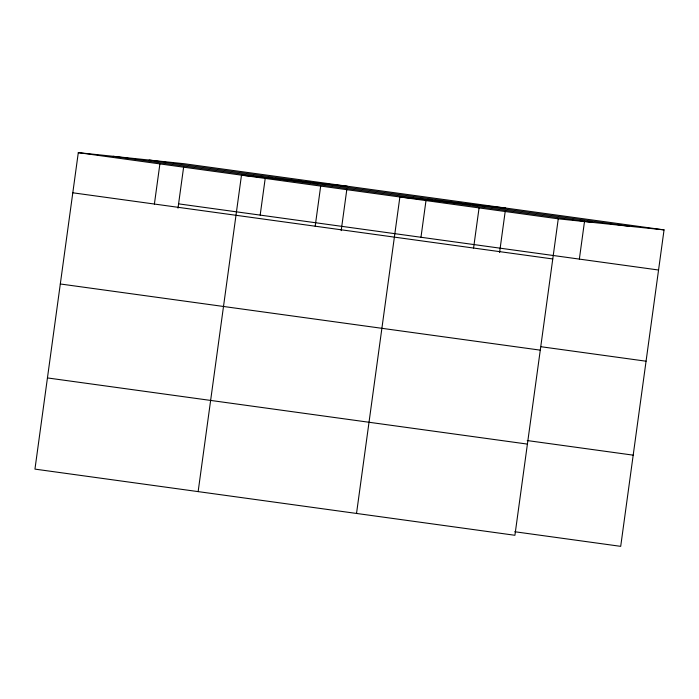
<?xml version="1.0" encoding="UTF-8"?>
<svg xmlns="http://www.w3.org/2000/svg" width="699" height="699" viewBox="0 0 699 699"><rect width="100%" height="100%" fill="white"/><g stroke="black" fill="none" stroke-linecap="round" stroke-linejoin="round"><path stroke-width="1.05" d="M664.05 229.884L184.082 163.715L78.297 152.653L34.95 469.116L514.918 535.285L558.265 218.822L664.05 229.884L620.703 546.347L514.752 531.738M154.4 204.038L159.896 163.907M178 208.145L183.654 166.886M198.14 491.615L241.487 175.152L347.272 186.214M260.177 215.1L265.244 178.131M315.188 226.205L320.684 186.074M341.191 230.644L346.835 189.385M356.525 513.45L399.88 196.987L505.665 208.049M420.973 237.267L426.032 200.298M473.572 248.04L479.068 207.909M499.575 252.479L505.228 211.22M579.357 259.102L584.565 221.076M149.175 160.071L629.144 226.231M113.212 156.305L593.171 222.474M78.297 152.653L558.265 218.822M178.586 203.855L658.554 270.015M72.801 192.793L552.769 258.962M541.183 346.748L646.059 361.208M60.315 283.977L540.275 350.147M527.238 440.553L633.189 455.154M47.445 377.932L527.404 444.092"/></g></svg>
